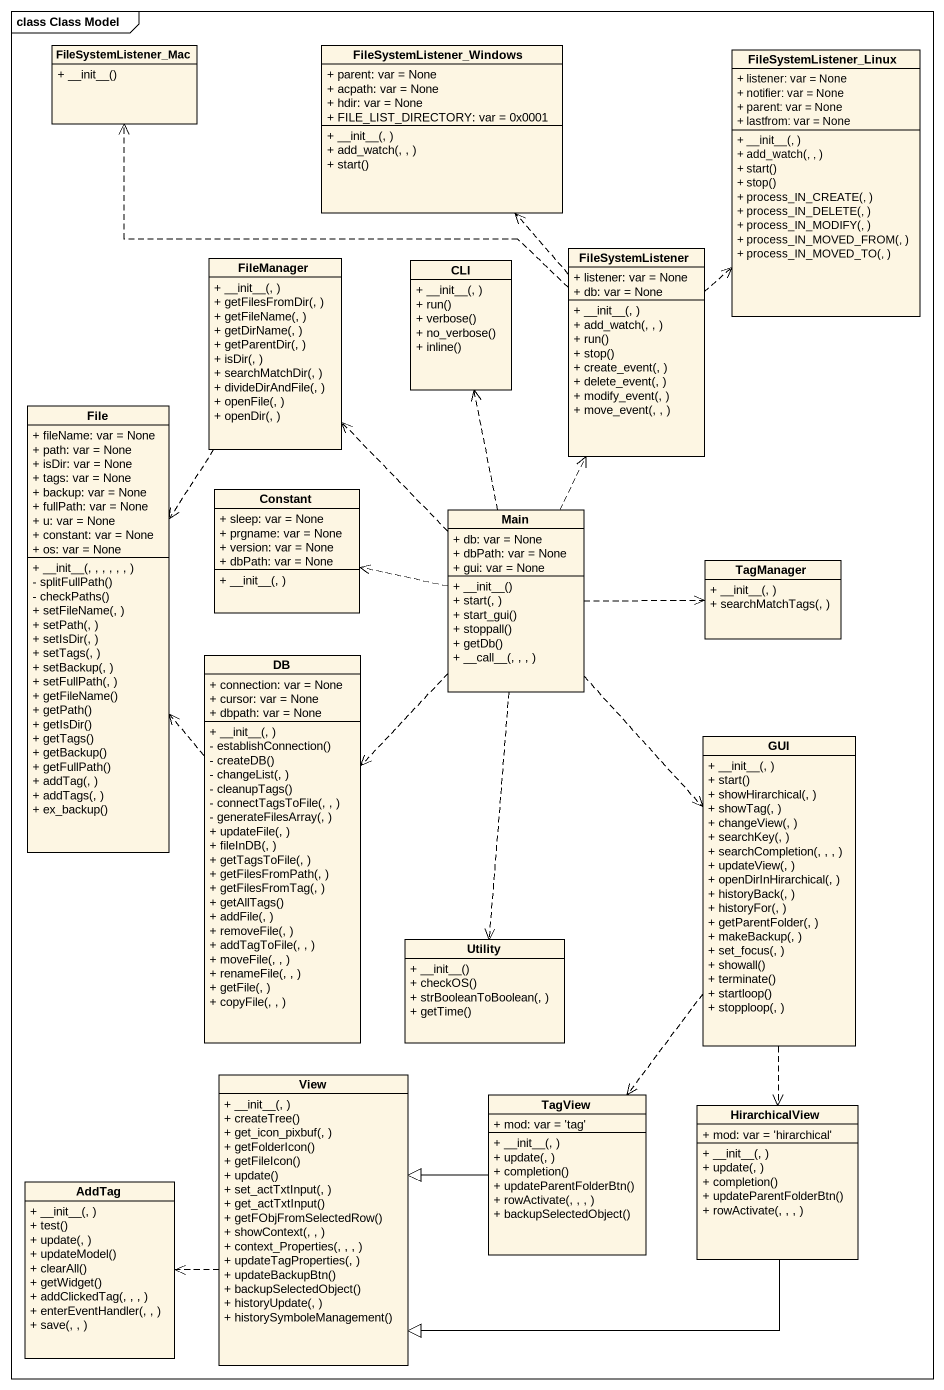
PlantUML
@startuml
mainframe class Class Model
hide circle
hide empty members
skinparam classAttributeIconSize 0
class FileSystemListener_Mac {
  + ~__init~__()
}
class FileSystemListener_Windows {
  + parent: var = None
  + acpath: var = None
  + hdir: var = None
  + FILE_LIST_DIRECTORY: var = 0x0001
  + ~__init~__(, )
  + add_watch(, , )
  + start()
}
class FileSystemListener_Linux {
  + listener: var = None
  + notifier: var = None
  + parent: var = None
  + lastfrom: var = None
  + ~__init~__(, )
  + add_watch(, , )
  + start()
  + stop()
  + process_IN_CREATE(, )
  + process_IN_DELETE(, )
  + process_IN_MODIFY(, )
  + process_IN_MOVED_FROM(, )
  + process_IN_MOVED_TO(, )
}
class FileManager {
  + ~__init~__(, )
  + getFilesFromDir(, )
  + getFileName(, )
  + getDirName(, )
  + getParentDir(, )
  + isDir(, )
  + searchMatchDir(, )
  + divideDirAndFile(, )
  + openFile(, )
  + openDir(, )
}
class CLI {
  + ~__init~__(, )
  + run()
  + verbose()
  + no_verbose()
  + inline()
}
class FileSystemListener {
  + listener: var = None
  + db: var = None
  + ~__init~__(, )
  + add_watch(, , )
  + run()
  + stop()
  + create_event(, )
  + delete_event(, )
  + modify_event(, )
  + move_event(, , )
}
class "File" as File_ {
  + fileName: var = None
  + path: var = None
  + isDir: var = None
  + tags: var = None
  + backup: var = None
  + fullPath: var = None
  + u: var = None
  + constant: var = None
  + os: var = None
  + ~__init~__(, , , , , , )
  - splitFullPath()
  - checkPaths()
  + setFileName(, )
  + setPath(, )
  + setIsDir(, )
  + setTags(, )
  + setBackup(, )
  + setFullPath(, )
  + getFileName()
  + getPath()
  + getIsDir()
  + getTags()
  + getBackup()
  + getFullPath()
  + addTag(, )
  + addTags(, )
  + ex_backup()
}
class Constant {
  + sleep: var = None
  + prgname: var = None
  + version: var = None
  + dbPath: var = None
  + ~__init~__(, )
}
class Main {
  + db: var = None
  + dbPath: var = None
  + gui: var = None
  + ~__init~__()
  + start(, )
  + start_gui()
  + stoppall()
  + getDb()
  + ~__call~__(, , , )
}
class TagManager {
  + ~__init~__(, )
  + searchMatchTags(, )
}
class DB {
  + connection: var = None
  + cursor: var = None
  + dbpath: var = None
  + ~__init~__(, )
  - establishConnection()
  - createDB()
  - changeList(, )
  - cleanupTags()
  - connectTagsToFile(, , )
  - generateFilesArray(, )
  + updateFile(, )
  + fileInDB(, )
  + getTagsToFile(, )
  + getFilesFromPath(, )
  + getFilesFromTag(, )
  + getAllTags()
  + addFile(, )
  + removeFile(, )
  + addTagToFile(, , )
  + moveFile(, , )
  + renameFile(, , )
  + getFile(, )
  + copyFile(, , )
}
class GUI {
  + ~__init~__(, )
  + start()
  + showHirarchical(, )
  + showTag(, )
  + changeView(, )
  + searchKey(, )
  + searchCompletion(, , , )
  + updateView(, )
  + openDirInHirarchical(, )
  + historyBack(, )
  + historyFor(, )
  + getParentFolder(, )
  + makeBackup(, )
  + set_focus(, )
  + showall()
  + terminate()
  + startloop()
  + stopploop(, )
}
class Utility {
  + ~__init~__()
  + checkOS()
  + strBooleanToBoolean(, )
  + getTime()
}
class View {
  + ~__init~__(, )
  + createTree()
  + get_icon_pixbuf(, )
  + getFolderIcon()
  + getFileIcon()
  + update()
  + set_actTxtInput(, )
  + get_actTxtInput()
  + getFObjFromSelectedRow()
  + showContext(, , )
  + context_Properties(, , , )
  + updateTagProperties(, )
  + updateBackupBtn()
  + backupSelectedObject()
  + historyUpdate(, )
  + historySymboleManagement()
}
class TagView {
  + mod: var = 'tag'
  + ~__init~__(, )
  + update(, )
  + completion()
  + updateParentFolderBtn()
  + rowActivate(, , , )
  + backupSelectedObject()
}
class HirarchicalView {
  + mod: var = 'hirarchical'
  + ~__init~__(, )
  + update(, )
  + completion()
  + updateParentFolderBtn()
  + rowActivate(, , , )
}
class AddTag {
  + ~__init~__(, )
  + test()
  + update(, )
  + updateModel()
  + clearAll()
  + getWidget()
  + addClickedTag(, , , )
  + enterEventHandler(, , )
  + save(, , )
}
FileManager ..> File_
FileSystemListener .left.> FileSystemListener_Mac
FileSystemListener .up.> FileSystemListener_Windows
FileSystemListener .up.> FileSystemListener_Linux
Main .up.> FileManager
Main .up.> CLI
Main .up.> FileSystemListener
Main .left.> Constant
Main .right.> TagManager
Main ..> DB
Main ..> GUI
Main ..> Utility
DB .up.> File_
GUI ..> TagView
GUI ..> HirarchicalView
View .left.> AddTag
TagView -left-|> View
HirarchicalView -left-|> View
@enduml
